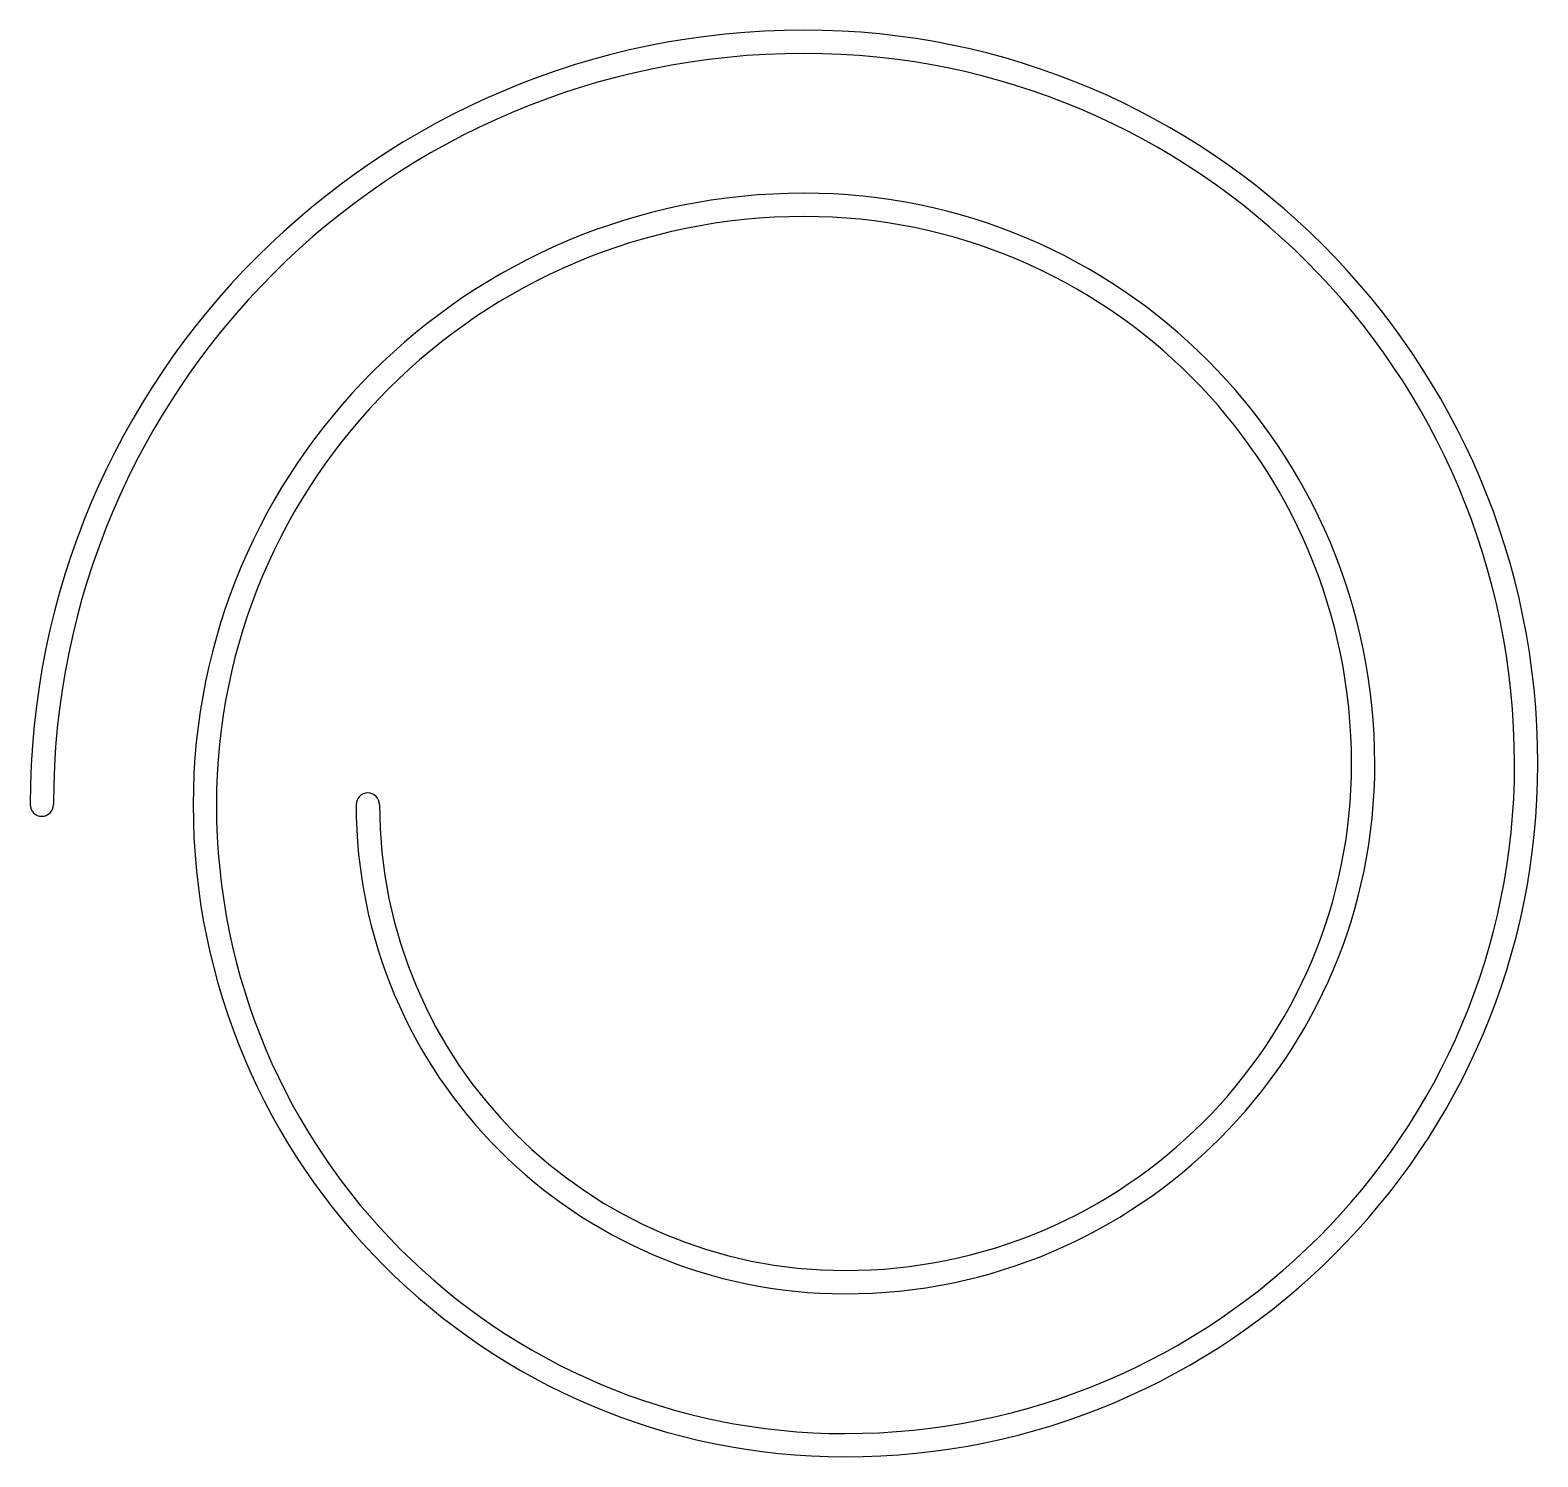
# Model space of a CAD drawing. Header units: metres. Extents: x -175 to 149, y -140 to 166.
import ezdxf

# ---------------------------------------------------------------- set-up
doc = ezdxf.new("R2010")
doc.units = ezdxf.units.M

msp = doc.modelspace()

# ---------------------------------------------------------------- linework, layer by layer
at = {"layer": 'PARAMETRIX'}
for centre, radius, start, end in [((-8.75, 0), 166.25, 90, 180), ((-8.75, 8.75), 157.5, 360, 90), ((-8.75, 0), 161.25, 90, 180), ((-8.75, 8.75), 152.5, 360, 90), ((-8.75, 0), 131.25, 90, 180), ((-8.75, 8.75), 122.5, 360, 90), ((-8.75, 0), 126.25, 90, 180), ((-8.75, 8.75), 117.5, 360, 90), ((0, 8.75), 113.75, 270, 360), ((0, 8.75), 148.75, 270, 360), ((0, 8.75), 143.75, 270, 360), ((0, 8.75), 108.75, 270, 360), ((-172.5, 0), 2.5, 180, 360), ((0, 0), 140, 180, 270), ((0, 0), 135, 180, 270), ((-102.5, 0), 2.5, 360, 180), ((0, 0), 105, 180, 270), ((0, 0), 100, 180, 270)]:
    msp.add_arc(centre, radius, start, end, dxfattribs=at)

doc.saveas('drawing.dxf')
